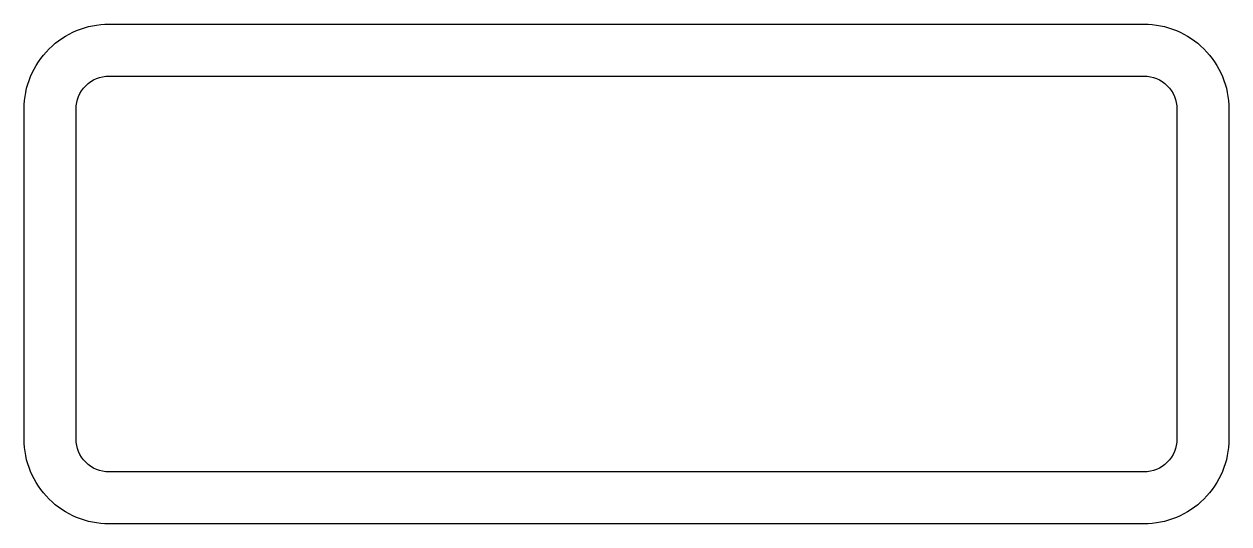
# Model space of a CAD drawing. Header units: millimetres. Extents: x -6 to 133, y -52 to 6.
import ezdxf

# ---------------------------------------------------------------- set-up
doc = ezdxf.new("R2010")
doc.units = ezdxf.units.MM
doc.layers.get('0').update_dxf_attribs({"linetype": 'CONTINUOUS'})

msp = doc.modelspace()

# ---------------------------------------------------------------- linework, layer by layer
for points in [[(123.19, 6, -0.414214), (133, -3.81), (133, -41.91, -0.414214), (123.19, -51.72), (3.81, -51.72, -0.414214), (-6, -41.91), (-6, -3.81, -0.414214), (3.81, 6)], [(127, -3.81), (127, -41.91, -0.414214), (123.19, -45.72), (3.81, -45.72, -0.414214), (0, -41.91), (0, -3.81, -0.414214), (3.81, 0), (123.19, 0, -0.414214)]]:
    msp.add_lwpolyline(points, format="xyb", close=True)

doc.saveas('drawing.dxf')
